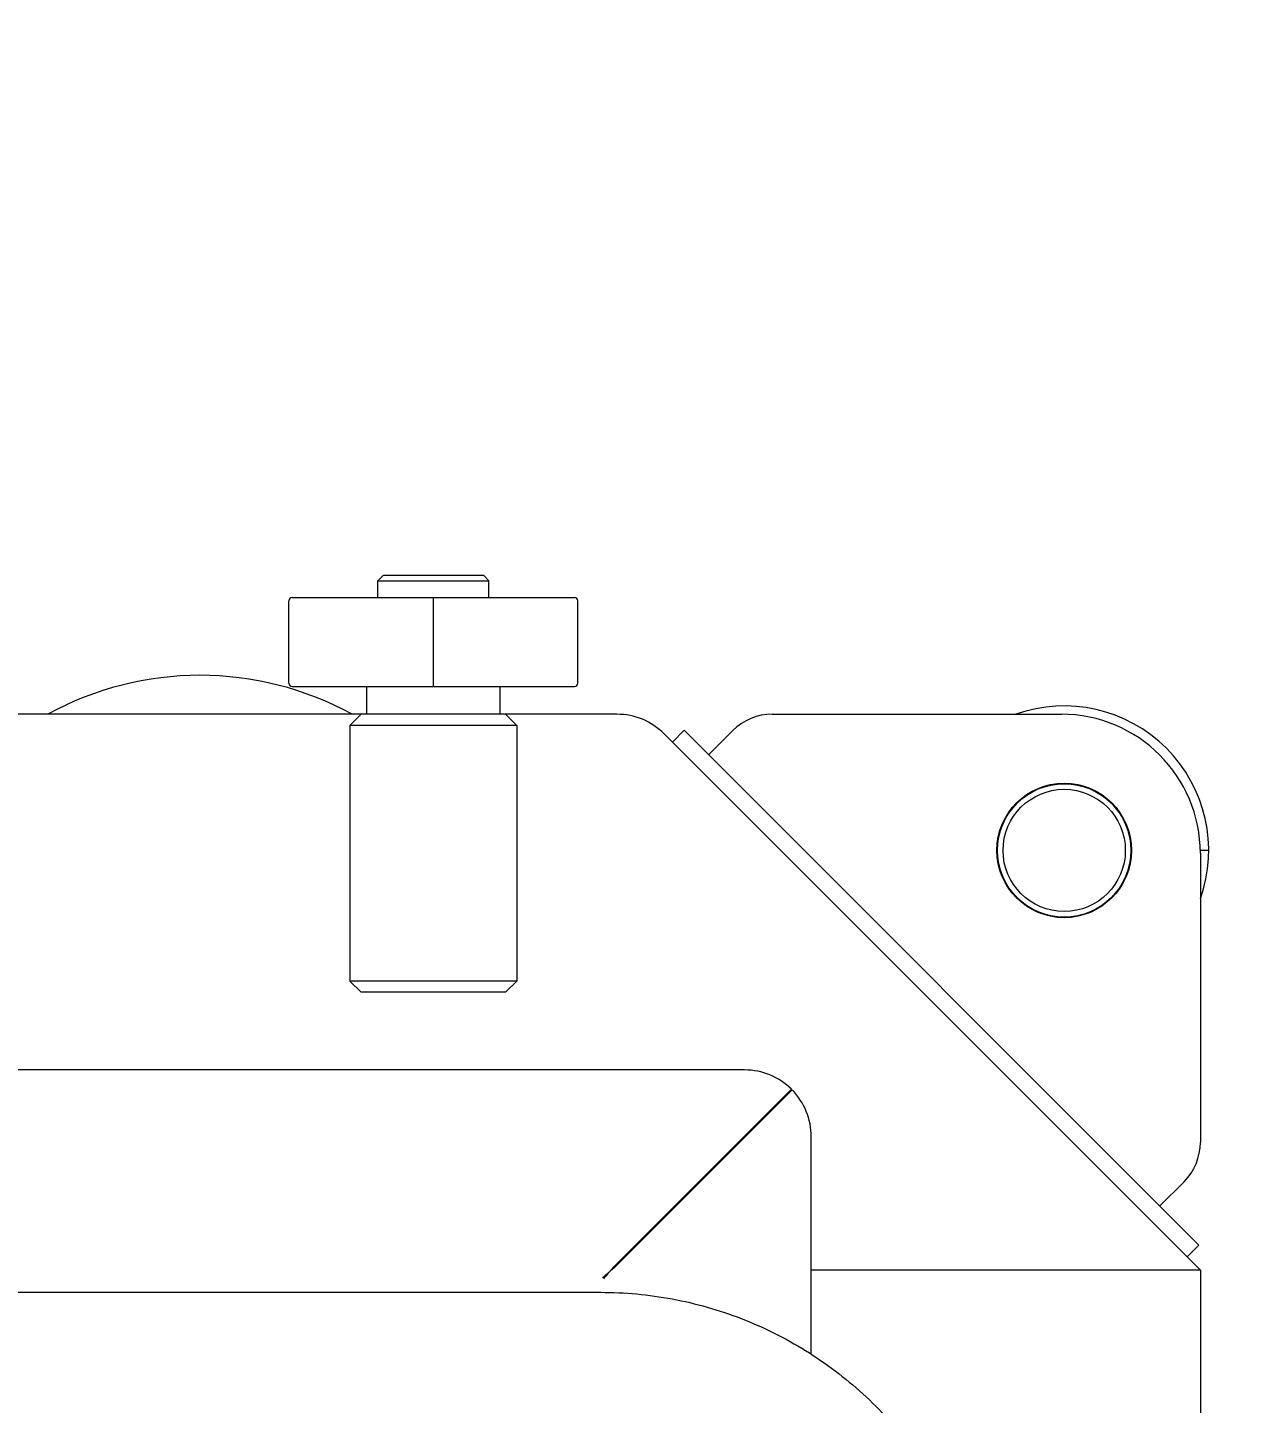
# Model space of a CAD drawing. Extents: x -5598 to 26293, y -3808 to 13850.
# Drawn here: x -1482.19 to -1471.26, y 2635.15 to 2647.53 of the extents above; entities that cross this region are included whole.
import ezdxf

# ---------------------------------------------------------------- set-up
doc = ezdxf.new("R2010")
doc.units = 0
doc.header["$LTSCALE"] = 100
doc.header["$MEASUREMENT"] = 0
doc.layers.add('AD', color=5, linetype='Continuous', lineweight=9)
doc.layers.add('AK', color=7, linetype='Continuous', lineweight=15)
for name, color, linetype, lineweight, true_color in [('MAKPA ELEKTRIK', 7, 'Continuous', 30, 0x93039a), ('MAKPA GAZ', 7, 'Continuous', 30, 0x046a38), ('MAKPA SIHHI', 7, 'Continuous', 30, 0x428a93)]:
    doc.layers.add(name, color=color, linetype=linetype, lineweight=lineweight, true_color=true_color)
doc.layers.add('OLCU DIS', color=7, linetype='Continuous')
doc.styles.add('MAKPA TESISAT', font='arial.ttf', dxfattribs={"height": 10})
doc.styles.add('olcu', font='romans.shx', dxfattribs={"width": 0.5})
doc.dimstyles.new('1-200', dxfattribs={"dimtxt": 40, "dimasz": 2, "dimexe": 0, "dimexo": 0, "dimgap": 10, "dimtad": 1, "dimdec": 4, "dimrnd": 0.1, "dimzin": 9, "dimdsep": 46, "dimtxsty": 'olcu', "dimblk1": 'SOL', "dimblk2": 'SAG', "dimsah": 1, "dimcen": 0, "dimse1": 1, "dimse2": 1, "dimclre": 13, "dimadec": 0, "dimazin": 0, "dimtfac": 1, "dimtdec": 4, "dimtix": 1, "dimtmove": 2, "dimatfit": 2, "dimldrblk": 'SOL', "dimfxl": 0, "dimtolj": 1, "dimarcsym": 0})
doc.dimstyles.new('MAKPA TESISAT DIM', dxfattribs={"dimscale": 0.7, "dimtxt": 12, "dimasz": 6, "dimexe": 4, "dimexo": 0, "dimgap": 8, "dimtad": 2, "dimtih": 1, "dimtoh": 1, "dimdec": 0, "dimrnd": 5, "dimzin": 0, "dimdsep": 46, "dimtxsty": 'MAKPA TESISAT', "dimblk1": 'OBLIQUE', "dimblk2": 'OBLIQUE', "dimsah": 1, "dimcen": 0, "dimdle": 3, "dimclrd": 256, "dimclre": 256, "dimclrt": 256, "dimadec": 0, "dimazin": 0, "dimtfac": 1, "dimtdec": 0, "dimtix": 1, "dimtofl": 0, "dimtmove": 2, "dimatfit": 3, "dimldrblk": 'OBLIQUE', "dimfxl": 0, "dimtvp": 7, "dimtolj": 1, "dimtzin": 0, "dimarcsym": 0})

# ---------------------------------------------------------------- blocks, each defined once
blk = doc.blocks.new('SOL')
at = {"color": 0}
for p, q in [((0, 30), (0, -6.962459165720928)), ((7.581908020783771, 0), (-6.967154622002339, 0))]:
    blk.add_line(p, q, dxfattribs=at)
blk.add_circle((0, 0), 3, dxfattribs=at)
blk = doc.blocks.new('SAG')
at = {"color": 0}
for p, q in [((0, -30), (0, 6.962459165720928)), ((7.581908020783771, 0), (-6.967154622002339, 0))]:
    blk.add_line(p, q, dxfattribs=at)
blk.add_circle((0, 0), 3, dxfattribs=at)
blk = doc.blocks.new('*D332')
at = {"layer": 'OLCU DIS', "color": 0, "lineweight": -2, "transparency": 16777216}
blk.add_line((21268, -934.9999999999671), (-2967.999999241584, -934.9999999999671), dxfattribs=at)
at = {"layer": 'OLCU DIS', "color": 0, "lineweight": -2, "transparency": 16777216, "xscale": 2, "yscale": 2, "zscale": 2, "rotation": 180}
blk.add_blockref('SAG', (-2969.999999241584, -934.9999999999671), dxfattribs=at)
at = {"layer": 'OLCU DIS', "color": 0, "lineweight": -2, "transparency": 16777216, "xscale": 2, "yscale": 2, "zscale": 2}
blk.add_blockref('SOL', (21270, -934.9999999999671), dxfattribs=at)
at = {"layer": 'OLCU DIS', "color": 0, "transparency": 16777216, "insert": (9295.637683253217, -904.9999999999671), "char_height": 40, "attachment_point": 5, "style": 'olcu'}
blk.add_mtext('\\A1;24240', dxfattribs=at)
blk = doc.blocks.new('OVEN TROLLEY')
at = {"layer": 'AD'}
for p, q in [((-8.1855e-12, -5.271159668650962), (-8.1855e-12, -7.572846326779086)), ((-1.050123701240861, -8.192975711927375), (-1.050123701240861, -5.652676472731402)), ((-0.2800329870042333, -5.62267293840409), (-1.020120166913784, -5.622672938404207)), ((-0.250029452677154, -8.192975711927375), (-0.250029452677154, -5.652676472731402)), ((-8.1855e-12, -6.272749515378335), (0.1000117810713164, -6.172737734287466)), ((0.1000117810713164, -6.172737734287466), (0.1000117810713164, -7.672914450347887)), ((0.1000117810713164, -6.172737734287466), (2.400282745695676, -6.172737734287466)), ((2.400282745695676, -6.172737734287466), (2.400282745695676, -7.672914450347887)), ((2.400282745695676, -6.172737734287466), (2.500294526763354, -6.272749515378335)), ((2.500294526763354, -6.272805857902881), (2.500294526763354, -7.572846326779086)), ((-1.200141372842153, -6.422767186968143), (-1.250147263387589, -6.472773077513577)), ((-1.200141372842153, -7.422884997690517), (-1.200141372842153, -6.422767186968143)), ((-1.050123701240861, -6.422767186968143), (-1.200141372842153, -6.422767186968143)), ((-8.1855e-12, -6.322755405923886), (-0.250029452677154, -6.322755405923772)), ((-1.250147263387589, -7.372879107145195), (-1.250147263387589, -6.472773077513577)), ((-0.2800329870042333, -6.922826092329387), (-1.020120166913784, -6.922826092329387)), ((-1.200141372842153, -7.422884997690517), (-1.250147263387589, -7.372879107145195)), ((-1.050123701240861, -7.422884997690517), (-1.200141372842153, -7.422884997690517)), ((-8.1855e-12, -7.522896778758196), (-0.250029452677154, -7.522896778758196)), ((-8.1855e-12, -7.572902669303629), (0.1000117810713164, -7.672914450347887)), ((0.1000117810713164, -7.672914450347887), (2.400282745695676, -7.672914450347887)), ((2.400282745695676, -7.672914450347887), (2.500294526763354, -7.572902669303629)), ((-0.2800329870042333, -8.222979246254567), (-1.020120166913784, -8.222979246254567))]:
    blk.add_line(p, q, dxfattribs=at)
for centre, radius, start, end in [((-1.020120166913784, -5.652676472731402), 0.030003534321195, 90, 180), ((-0.2800329870042333, -5.652676472731402), 0.030003534321195, 0, 90), ((2.500294526763354, -9.023073494818505), 2.850748213224147, 151.3112581274623, 208.6887418725377), ((-1.020120166913784, -8.192975711927375), 0.030003534321195, 180, 270), ((-0.2800329870042333, -8.19297571192726), 0.030003534321195, 270, 0)]:
    blk.add_arc(centre, radius, start, end, dxfattribs=at)
for points, start_tangent, end_tangent in [([(-1.020120166913784, -6.922826092329387, -68.87167695313734), (-1.02157709616813, -6.922826092329387, -68.87181980621499), (-1.023034025410652, -6.922826092329387, -68.87196265941763), (-1.023762490096032, -6.922826092329387, -68.87203408595644), (-1.024490954781412, -6.922826092329387, -68.87210551262028), (-1.024855187065895, -6.922826092329387, -68.87214122582718), (-1.025219419350376, -6.922826092329387, -68.8721769391591), (-1.025583651623492, -6.922826092329387, -68.87221265249103), (-1.025765767829394, -6.922826092329387, -68.87223050909446), (-1.025947884035756, -6.922826092329387, -68.87224836569791), (-1.02612306341416, -6.922826092329387, -68.87230125555318), (-1.026298242803932, -6.922826092329387, -68.87235414528342), (-1.02664860157165, -6.922826092329387, -68.87245992486892), (-1.026998960467607, -6.922826092329387, -68.87256570445443), (-1.027349319247149, -6.922826092329387, -68.87267148403993), (-1.028050036910824, -6.922826092329387, -68.87288304308592), (-1.028750754574957, -6.922826092329387, -68.87309460225691), (-1.029451472122218, -6.922826092329387, -68.87330616142792), (-1.030152189786349, -6.922826092329387, -68.8735177204739), (-1.030502548682306, -6.922826092329387, -68.8736235000594), (-1.030852907450025, -6.922826092329387, -68.8737292796449), (-1.031203266229567, -6.922826092329387, -68.87383505923039), (-1.031378445619338, -6.922826092329387, -68.87388794896064), (-1.031553625125525, -6.922826092329387, -68.87394083881588), (-1.03171519515672, -6.922826092329387, -68.87402674718562), (-1.031876765316154, -6.922826092329387, -68.87411265555536), (-1.032199905622745, -6.922826092329387, -68.87428447216982), (-1.032523045813376, -6.922826092329387, -68.87445628890929), (-1.032846186131789, -6.922826092329387, -68.87462810564875), (-1.033492466629013, -6.922826092329387, -68.87497173912767), (-1.034138747149881, -6.922826092329387, -68.87531537260661), (-1.034785027774887, -6.922826092329387, -68.87565900608556), (-1.035431308272563, -6.922826092329387, -68.87600263943948), (-1.035754448462739, -6.922826092329387, -68.87617445617893), (-1.036077588781149, -6.922826092329387, -68.8763462729184), (-1.036400729088199, -6.922826092329387, -68.87651808965788), (-1.036562299119395, -6.922826092329387, -68.8766039980276), (-1.03672386927883, -6.922826092329387, -68.87668990639732), (-1.036867994252588, -6.922826092329387, -68.87680787129322), (-1.037012119354584, -6.922826092329387, -68.87692583631414), (-1.03730036931438, -6.922826092329387, -68.87716176623093), (-1.037588619402409, -6.922826092329387, -68.87739769614772), (-1.037876869361752, -6.922826092329387, -68.87763362606452), (-1.038453369385933, -6.922826092329387, -68.8781054857731), (-1.039029869421937, -6.922826092329387, -68.87857734560669), (-1.039606369457942, -6.922826092329387, -68.87904920544028), (-1.040182869482122, -6.922826092329387, -68.87952106527386), (-1.040471119453284, -6.922826092329387, -68.87975699519068), (-1.040759369529494, -6.922826092329387, -68.87999292510747), (-1.041047619489289, -6.922826092329387, -68.88022885489924), (-1.041191744591285, -6.922826092329387, -68.88034681992015), (-1.041335869565499, -6.922826092329387, -68.88046478481604), (-1.041452018494055, -6.922826092329387, -68.88060618697277), (-1.041568167562217, -6.922826092329387, -68.88074758912947), (-1.041800465535742, -6.922826092329387, -68.88103039331793), (-1.042032763661154, -6.922826092329387, -68.88131319763139), (-1.04226506163468, -6.922826092329387, -68.88159600181983), (-1.042729657756807, -6.922826092329387, -68.8821616103217), (-1.043194253727504, -6.922826092329387, -68.8827272188236), (-1.043658849825987, -6.922826092329387, -68.88329282732548), (-1.044123445924924, -6.922826092329387, -68.88385843582738), (-1.044355743922094, -6.922826092329387, -68.88414124014082), (-1.044588041895621, -6.922826092329387, -68.88442404432925), (-1.044820340020577, -6.922826092329387, -68.88470684864272), (-1.044936488960954, -6.922826092329387, -68.88484825067442), (-1.045052638017748, -6.922826092329387, -68.88498965283114), (-1.045139109828596, -6.922826092329387, -68.88515092207815), (-1.045225581639442, -6.922826092329387, -68.88531219132516), (-1.045398525249765, -6.922826092329387, -68.88563472994419), (-1.045571468999694, -6.922826092329387, -68.88595726843822), (-1.045744412621843, -6.922826092329387, -68.88627980705722), (-1.04609029987705, -6.922826092329387, -68.88692488404524), (-1.046436187237304, -6.922826092329387, -68.88756996115829), (-1.046782074480687, -6.922826092329387, -68.88821503827131), (-1.047127961852766, -6.922826092329387, -68.88886011538436), (-1.047300905474457, -6.922826092329387, -68.88918265387835), (-1.047473849096604, -6.922826092329387, -68.88950519249741), (-1.047646792718295, -6.922826092329387, -68.8898277309914), (-1.047733264517773, -6.922826092329387, -68.88998900023842), (-1.047819736351812, -6.922826092329387, -68.89015026948543), (-1.047873237399471, -6.922826092329387, -68.89032526322414), (-1.047926738330714, -6.922826092329387, -68.89050025696284), (-1.048033740181381, -6.922826092329387, -68.89085024444026), (-1.048140742160285, -6.922826092329387, -68.89120023191765), (-1.048247744011403, -6.922826092329387, -68.89155021927007), (-1.048461747829604, -6.922826092329387, -68.89225019422489), (-1.048675751554583, -6.922826092329387, -68.89295016905471), (-1.04888975538415, -6.922826092329387, -68.89365014400954), (-1.049103759225544, -6.922826092329387, -68.89435011883937), (-1.04921076107621, -6.922826092329387, -68.89470010631678), (-1.049317763055114, -6.922826092329387, -68.89505009379418), (-1.049424764906234, -6.922826092329387, -68.89540008114658), (-1.049478265837477, -6.922826092329387, -68.89557507488529), (-1.049531766756899, -6.922826092329387, -68.895750068624), (-1.049550264697699, -6.922826092329387, -68.89593539420477), (-1.049568762743092, -6.922826092329387, -68.89612071991057), (-1.049605758612869, -6.922826092329387, -68.89649137119709), (-1.049642754470369, -6.922826092329387, -68.89686202235862), (-1.049679750445193, -6.922826092329387, -68.89723267364518), (-1.049753742277059, -6.922826092329387, -68.89797397621827), (-1.049827734004793, -6.922826092329387, -68.89871527866636), (-1.049975717681262, -6.922826092329387, -68.90019788368751), (-1.050123701240861, -6.922826092329387, -68.90168048870868)], (-0.0372929954, -1e-16, -0.0036566102), (-0.0037879345, 0, -0.0379502177)), ([(-0.250029452677154, -6.922826092329387, -68.90168048745853), (-0.2501723058835523, -6.922826092329387, -68.90022355821189), (-0.2503151590899506, -6.922826092329387, -68.89876662896525), (-0.2503865856174343, -6.922826092329387, -68.8980381642794), (-0.2504580121567415, -6.922826092329387, -68.8973096997186), (-0.250493725490287, -6.922826092329387, -68.89694546731317), (-0.2505294388238326, -6.922826092329387, -68.89658123503278), (-0.2505651520295942, -6.922826092329387, -68.89621700275237), (-0.2505830087661707, -6.922826092329387, -68.89603488654966), (-0.2506008653631397, -6.922826092329387, -68.89585277034693), (-0.2506537550907524, -6.922826092329387, -68.89567759096137), (-0.2507066449466038, -6.922826092329387, -68.89550241157579), (-0.2508124245409817, -6.922826092329387, -68.89515205280465), (-0.250918204123991, -6.922826092329387, -68.89480169390848), (-0.2510239835792163, -6.922826092329387, -68.8944513351373), (-0.2512355427452348, -6.922826092329387, -68.89375061746999), (-0.2514471019230768, -6.922826092329387, -68.89304989980268), (-0.2516586609613114, -6.922826092329387, -68.89234918226036), (-0.2518702201391534, -6.922826092329387, -68.89164846459306), (-0.2519759997221627, -6.922826092329387, -68.89129810582189), (-0.2520817793056267, -6.922826092329387, -68.89094774692573), (-0.2521875587603972, -6.922826092329387, -68.89059738815459), (-0.2522404486162486, -6.922826092329387, -68.89042220876898), (-0.2522933383670534, -6.922826092329387, -68.89024702925842), (-0.2523792467277417, -6.922826092329387, -68.89008545922597), (-0.25246515508843, -6.922826092329387, -68.88992388906853), (-0.2526369718216301, -6.922826092329387, -68.88960074875364), (-0.2528087885780224, -6.922826092329387, -68.88927760856375), (-0.2529806052998538, -6.922826092329387, -68.88895446824883), (-0.2533242387894461, -6.922826092329387, -68.88830818774403), (-0.253667872139431, -6.922826092329387, -68.88766190723925), (-0.2540115056171999, -6.922826092329387, -68.88701562673445), (-0.2543551390954235, -6.922826092329387, -68.88636934610464), (-0.2545269558518157, -6.922826092329387, -68.88604620591475), (-0.2546987725736471, -6.922826092329387, -68.88572306559985), (-0.2548705893300394, -6.922826092329387, -68.88539992540996), (-0.2549564976907277, -6.922826092329387, -68.88523835525251), (-0.2550424060632395, -6.922826092329387, -68.88507678509504), (-0.2551603709543997, -6.922826092329387, -68.8849326601176), (-0.2552783358573833, -6.922826092329387, -68.88478853501509), (-0.2555142657679426, -6.922826092329387, -68.88450028506017), (-0.2557501956898704, -6.922826092329387, -68.88421203510524), (-0.2559861256004297, -6.922826092329387, -68.8839237850253), (-0.2564579854333715, -6.922826092329387, -68.88334728499042), (-0.2569298452663133, -6.922826092329387, -68.88277078495555), (-0.2574017049710164, -6.922826092329387, -68.88219428492067), (-0.257873564815327, -6.922826092329387, -68.88161778488579), (-0.2581094947372549, -6.922826092329387, -68.88132953493087), (-0.2583454246478141, -6.922826092329387, -68.88104128485094), (-0.2585813545701967, -6.922826092329387, -68.88075303489599), (-0.2586993194499882, -6.922826092329387, -68.88060890991852), (-0.2588172844807559, -6.922826092329387, -68.88046478481604), (-0.2589586866401987, -6.922826092329387, -68.88034863588408), (-0.2591000886595793, -6.922826092329387, -68.88023248682705), (-0.2593828929784649, -6.922826092329387, -68.88000018883811), (-0.2596656971809352, -6.922826092329387, -68.87976789072414), (-0.2599485014879974, -6.922826092329387, -68.87953559273515), (-0.2605141099857064, -6.922826092329387, -68.87907099663221), (-0.2610797184834155, -6.922826092329387, -68.87860640065428), (-0.2616453269924932, -6.922826092329387, -68.87814180455135), (-0.2622109354902022, -6.922826092329387, -68.87767720844839), (-0.2624937396926725, -6.922826092329387, -68.87744491045942), (-0.2627765439997347, -6.922826092329387, -68.87721261247046), (-0.2630593481785581, -6.922826092329387, -68.87698031435647), (-0.2632007503380009, -6.922826092329387, -68.8768641654245), (-0.2633421524974437, -6.922826092329387, -68.8767480163675), (-0.2635034217346401, -6.922826092329387, -68.87666154455641), (-0.26366469098366, -6.922826092329387, -68.87657507274528), (-0.2639872294816996, -6.922826092329387, -68.8764021291231), (-0.2643097680956998, -6.922826092329387, -68.87622918537586), (-0.2646323065937395, -6.922826092329387, -68.87605624175364), (-0.265277383717148, -6.922826092329387, -68.87571035450922), (-0.2659224608296427, -6.922826092329387, -68.8753644671398), (-0.2665675379298591, -6.922826092329387, -68.87501857989537), (-0.267212614914115, -6.922826092329387, -68.87467269265093), (-0.267535153551762, -6.922826092329387, -68.87449974890372), (-0.2678576920379783, -6.922826092329387, -68.87432680528151), (-0.2681802305355632, -6.922826092329387, -68.87415386165932), (-0.2683414999009983, -6.922826092329387, -68.87406738984821), (-0.2685027691500181, -6.922826092329387, -68.87398091803709), (-0.268677762880543, -6.922826092329387, -68.87392741698484), (-0.26885275663426, -6.922826092329387, -68.8738739160576), (-0.2692027439793492, -6.922826092329387, -68.87376691420313), (-0.269552731463591, -6.922826092329387, -68.87365991234866), (-0.2699027189250955, -6.922826092329387, -68.87355291036914), (-0.27060269376625, -6.922826092329387, -68.87333890653518), (-0.2713026687233651, -6.922826092329387, -68.87312490282622), (-0.2720026435526961, -6.922826092329387, -68.87291089899226), (-0.2727026184984425, -6.922826092329387, -68.87269689515828), (-0.2730526058667237, -6.922826092329387, -68.8725898933038), (-0.2734025933277735, -6.922826092329387, -68.87248289144932), (-0.2737525808124701, -6.922826092329387, -68.87237588946978), (-0.273927574542995, -6.922826092329387, -68.8723223885426), (-0.2741025682853433, -6.922826092329387, -68.87226888761535), (-0.2742878938756803, -6.922826092329387, -68.87225038968634), (-0.2744732194428252, -6.922826092329387, -68.87223189163232), (-0.2748438707399146, -6.922826092329387, -68.87219489577434), (-0.2752145220138118, -6.922826092329387, -68.87215789991636), (-0.2755851733113559, -6.922826092329387, -68.87212090393335), (-0.2763264757427351, -6.922826092329387, -68.87204691221734), (-0.2770677783373685, -6.922826092329387, -68.87197292037634), (-0.2785503833633811, -6.922826092329387, -68.87182493669431), (-0.2800329883662016, -6.922826092329387, -68.87167695313734)], (-0.0036566102, 0, 0.0372929954), (-0.0379502177, -1e-16, 0.0037879345))]:
    blk.add_spline(points, degree=3, dxfattribs=dict(at, start_tangent=start_tangent, end_tangent=end_tangent))
at = {"layer": 'AK'}
for p, q in [((1.225144318110777, 0.0231241529457975), (1.225144318110777, -0.0231241529459112)), ((0.1439509397291658, -4.666494286351281), (4.776046002566545, -0.0343992234788857)), ((0.1757566348337605, -4.846845617180179), (5.000589053534441, -0.0220131984563068)), ((1.250147263383495, -0.021881148533339), (3.85213991261935, -0.021881148533339)), ((4.882124515533178, -0.1404777364455185), (4.776046002566545, -0.0343992234788857)), ((5.000589053534441, -0.0220131984563068), (5.000589053534441, -3.522425535938281)), ((5.000589053534441, -0.0220131984563068), (47.1979737024461, -0.0220131984561931)), ((4.205734955628031, -0.1683450108743045), (4.423917585463641, -0.3865276407334477)), ((1.225144318110777, -0.6419541911805027), (1.225144318110777, -0.6469547802232684)), ((-8.1855e-12, -3.874021061265466), (-8.1855e-12, -1.272028411913197)), ((5.758446591991287, -3.522425535938281), (3.800447680688193, -3.522425535938281)), ((3.372612412044873, -3.701732854626583), (4.97058551921873, -5.299705961684253)), ((3.379684312854806, -3.694660953723313), (4.977657420005472, -5.292634060874203)), ((3.200376994259386, -4.122496222343784), (3.200376994259386, -12.34222436201526)), ((0.3646464922035193, -4.445798733981746), (0.1464638623560859, -4.227616104146022)), ((0.2500294526726066, -4.772572799318027), (0.1439509397291658, -4.666494286351281)), ((5.000589053534441, -5.319619633315597), (5.000589053534441, -5.325207506690617)), ((5.200612615669339, -14.9173121060594), (5.200612615669339, -5.416554677847329)), ((-8.1855e-12, -7.572902669303629), (-7.7307e-12, -74.59823857072041))]:
    blk.add_line(p, q, dxfattribs=at)
for radius in [0.6050712754774327, 0.6000706864239002, 0.5500647958885753]:
    blk.add_circle((1.225144318110777, -1.247025466652073), radius, dxfattribs=at)
for centre, radius, start, end in [((1.225144318110777, -1.247025466652073), 1.300153153918446, 70.45302855977904, 199.546971439065), ((1.250147263383495, -1.272028411913197), 1.250147263383124, 90, 180), ((3.852139912618895, -0.5219400538712762), 0.5000589053532501, 44.99999999947031, 90), ((3.800447680688193, -4.122496222343671), 0.6000706864239002, 90, 134.5225296443298), ((3.800447680688193, -4.122496222343671), 0.6000706864239002, 135.4774703556609, 180), ((0.5000589053647673, -3.874021061265466), 0.5000589053532501, 180, 224.9999999994703), ((0.6000706864206224, -5.271159668650962), 0.6000706864239002, 135.0000000005296, 180)]:
    blk.add_arc(centre, radius, start, end, dxfattribs=at)
for points, start_tangent, end_tangent in [([(1.225144318110777, 0.0531276872729905, -73.05216940189051), (1.225144318110777, 0.0529848340781882, -73.05071247264387), (1.225144318110777, 0.0528419809998013, -73.04925554339722), (1.225144318110777, 0.0527705543324828, -73.04852707871137), (1.225144318110777, 0.0526991277816933, -73.04779861415058), (1.225144318110777, 0.052663414448034, -73.04743438174516), (1.225144318110777, 0.0526277012540959, -73.04707014946473), (1.225144318110777, 0.0525919879205503, -73.04670591718433), (1.225144318110777, 0.0525741313235813, -73.04652380098163), (1.225144318110777, 0.0525562745867774, -73.04634168477894), (1.225144318110777, 0.0525033848475687, -73.04616650539333), (1.225144318110777, 0.0524504949920584, -73.04599132600775), (1.225144318110777, 0.0523447155369468, -73.04564096723662), (1.225144318110777, 0.0522389359655335, -73.04529060834044), (1.225144318110777, 0.0521331563708145, -73.04494024956931), (1.225144318110777, 0.0519215972046823, -73.044239531902), (1.225144318110777, 0.0517100381548517, -73.04353881423465), (1.225144318110777, 0.0514984789886057, -73.04283809669235), (1.225144318110777, 0.0512869198224735, -73.04213737902505), (1.225144318110777, 0.0511811403673619, -73.04178702025388), (1.225144318110777, 0.0510753607493371, -73.04143666135772), (1.225144318110777, 0.0509695811779238, -73.04108630258655), (1.225144318110777, 0.0509166913222998, -73.04091112320098), (1.225144318110777, 0.0508638016065106, -73.04073594369041), (1.225144318110777, 0.0507778932224028, -73.04057437365795), (1.225144318110777, 0.0506919848617145, -73.0404128035005), (1.225144318110777, 0.0505201681166909, -73.0400896631856), (1.225144318110777, 0.0503483513952006, -73.0397665229957), (1.225144318110777, 0.0501765346270986, -73.0394433826808), (1.225144318110777, 0.0498329012771137, -73.03879710217602), (1.225144318110777, 0.0494892678107135, -73.0381508216712), (1.225144318110777, 0.0491456343210075, -73.03750454116641), (1.225144318110777, 0.0488020008313015, -73.03685826053662), (1.225144318110777, 0.0486301841096975, -73.03653512034674), (1.225144318110777, 0.0484583674813166, -73.03621198003181), (1.225144318110777, 0.0482865507597126, -73.03588883984193), (1.225144318110777, 0.0482006423990242, -73.03572726968449), (1.225144318110777, 0.0481147340149164, -73.03556569952704), (1.225144318110777, 0.0479967689956311, -73.03542157454955), (1.225144318110777, 0.0478788040927611, -73.03527744944708), (1.225144318110777, 0.0476428741706059, -73.03498919949214), (1.225144318110777, 0.0474069442716427, -73.03470094953724), (1.225144318110777, 0.0471710143494875, -73.03441269945726), (1.225144318110777, 0.0466991545050632, -73.03383619942238), (1.225144318110777, 0.0462272948003602, -73.03325969938753), (1.225144318110777, 0.0457554349559359, -73.03268319935266), (1.225144318110777, 0.0452835751348175, -73.03210669931778), (1.225144318110777, 0.0450476452126623, -73.03181844936283), (1.225144318110777, 0.0448117153136991, -73.0315301992829), (1.225144318110777, 0.0445757853915438, -73.03124194932795), (1.225144318110777, 0.0444578204885602, -73.03109782435052), (1.225144318110777, 0.0443398554692749, -73.03095369924802), (1.225144318110777, 0.0441984534379572, -73.03083755031605), (1.225144318110777, 0.0440570512669183, -73.03072140125904), (1.225144318110777, 0.0437742470880949, -73.03048910327009), (1.225144318110777, 0.0434914427926287, -73.0302568051561), (1.225144318110777, 0.0432086385902721, -73.03002450716714), (1.225144318110777, 0.0426430300926768, -73.02955991106418), (1.225144318110777, 0.0420774215949678, -73.02909531508627), (1.225144318110777, 0.0415118130972587, -73.02863071898332), (1.225144318110777, 0.0409462045761302, -73.02816612288038), (1.225144318110777, 0.0406634002806641, -73.0279338248914), (1.225144318110777, 0.0403805960784212, -73.02770152690243), (1.225144318110777, 0.040097791782955, -73.02746922878845), (1.225144318110777, 0.0399563896120299, -73.02735307985645), (1.225144318110777, 0.0398149875807121, -73.02723693079949), (1.225144318110777, 0.0396537183202099, -73.02715045898837), (1.225144318110777, 0.0394924489664845, -73.02706398717727), (1.225144318110777, 0.0391699104686723, -73.02689104355505), (1.225144318110777, 0.0388473719707463, -73.02671809980782), (1.225144318110777, 0.038524833356405, -73.02654515618563), (1.225144318110777, 0.0378797562443651, -73.0261992689412), (1.225144318110777, 0.0372346792487406, -73.02585338157176), (1.225144318110777, 0.0365896021364733, -73.02550749432736), (1.225144318110777, 0.0359445250244335, -73.02516160708294), (1.225144318110777, 0.0356219865498133, -73.0249886633357), (1.225144318110777, 0.0352994479121662, -73.02481571971349), (1.225144318110777, 0.034976909414354, -73.0246427760913), (1.225144318110777, 0.0348156401771576, -73.02455630428018), (1.225144318110777, 0.0346543708001264, -73.02446983246908), (1.225144318110777, 0.0344793771741934, -73.02441633141682), (1.225144318110777, 0.0343043834552646, -73.02436283048958), (1.225144318110777, 0.0339543959707953, -73.02425582863509), (1.225144318110777, 0.0336044085095182, -73.0241488267806), (1.225144318110777, 0.0332544211414643, -73.02404182480112), (1.225144318110777, 0.0325544461957179, -73.02382782096716), (1.225144318110777, 0.0318544713663869, -73.02361381725821), (1.225144318110777, 0.0311544963973347, -73.02339981342423), (1.225144318110777, 0.0304545215680037, -73.02318580959026), (1.225144318110777, 0.0301045341068402, -73.02307880773577), (1.225144318110777, 0.0297545466222573, -73.02297180588128), (1.225144318110777, 0.0294045591377881, -73.0228648039018), (1.225144318110777, 0.0292295655119688, -73.02281130297456), (1.225144318110777, 0.02905457179304, -73.0227578020473), (1.225144318110777, 0.0288692460744642, -73.0227393041183), (1.225144318110777, 0.0286839204957232, -73.02272080606431), (1.225144318110777, 0.0283132692217123, -73.0226838102063), (1.225144318110777, 0.0279426179243956, -73.02264681434832), (1.225144318110777, 0.0275719667668, -73.0226098183653), (1.225144318110777, 0.026830664195586, -73.02253582664933), (1.225144318110777, 0.0260893617407874, -73.02246183480831), (1.225144318110777, 0.0246067567145474, -73.02231385112631), (1.225144318110777, 0.0231241516885348, -73.02216586756931)], (0, -0.0036566102, 0.0372929954), (1e-16, -0.0379502177, 0.0037879345)), ([(5.200612615669339, -5.416554677847329), (5.215544662744378, -5.093588937737536), (5.260213417214345, -4.773378572345222), (5.334237826165008, -4.458655373600777), (5.436986342995623, -4.152104553871367), (5.567582450927147, -3.856341322383286), (5.724911935351428, -3.573889164940962), (5.907632629879572, -3.307157748949291), (6.114185615935183, -3.058422836766111), (6.342808725374197, -2.829806533234658), (6.591551456860088, -2.623259353253502), (6.858291597877723, -2.440543560416017), (7.140753503997075, -2.283218013460326), (7.436527179196672, -2.152625069033774), (7.743089310491087, -2.049878877622512), (8.057824232525945, -1.975856118195224), (8.378046834356155, -1.93118831472236), (8.701024953151318, -1.916256584587926)], (-7.8e-15, 4.3965935156), (4.3965935156, 7.8e-15)), ([(4.97058551921873, -5.299705961684253), (5.007107635393368, -5.330758331797597), (5.018302534873328, -5.340335600462251)], (0.0382254135000001, -0.0324336828999999), (0.0380563159000001, -0.0326320898999999)), ([(4.977657420005472, -5.292634060874203), (5.008709790014106, -5.329156177083519), (5.018287058806888, -5.340351076528918)], (0.0324336829000001, -0.0382254134999999), (0.0326320899000001, -0.0380563159)), ([(5.018287058806888, -5.340351076528918), (5.039762037728451, -5.365230615145947), (5.070814407864872, -5.400412369321543)], (0.0415462978000001, -0.0484522762999999), (0.0426366733000001, -0.0474954217999999)), ([(5.018302534873328, -5.340335600462251), (5.043182073490697, -5.361810579535131), (5.078363827537942, -5.392862949531944)], (0.0484522763000001, -0.0415462977999999), (0.0474954218000001, -0.0426366732999999))]:
    blk.add_spline(points, degree=3, dxfattribs=dict(at, start_tangent=start_tangent, end_tangent=end_tangent))
blk = doc.blocks.new('_OBLIQUE')
at = {"color": 0, "linetype": 'ByBlock', "lineweight": -2}
blk.add_line((-0.5, -0.5), (0.5, 0.5), dxfattribs=at)
blk = doc.blocks.new('*D989')
at = {"layer": 'MAKPA SIHHI', "lineweight": -2, "transparency": 16777216}
for p, q in [((-1569.994718938957, 2627.900000000002), (-1569.994718938957, 2807.86617561002)), ((-1405, 2805.76617561002), (-1572.794718938957, 2805.76617561002)), ((-1409.999999999832, 2630.000000000002), (-1572.794718938957, 2630.000000000002))]:
    blk.add_line(p, q, dxfattribs=at)
at = {"layer": 'MAKPA SIHHI', "lineweight": -2, "transparency": 16777216, "xscale": 4.199999999999998, "yscale": 4.199999999999998, "zscale": 4.199999999999998}
for p, rotation in [((-1569.994718938957, 2805.76617561002), 90), ((-1569.994718938957, 2630.000000000002), 270)]:
    blk.add_blockref('_OBLIQUE', p, dxfattribs=dict(at, rotation=rotation))
at = {"layer": 'MAKPA SIHHI', "transparency": 16777216, "insert": (-1586.208634355055, 2717.88308780501), "char_height": 10, "attachment_point": 5, "style": 'MAKPA TESISAT'}
blk.add_mtext('\\A1;175', dxfattribs=at)
blk = doc.blocks.new('*D763')
at = {"layer": 'MAKPA GAZ', "lineweight": -2, "transparency": 16777216}
for p, q in [((-1531.608366431665, 2627.900000000002), (-1531.608366431665, 2781.98364242462)), ((-1410.138956246413, 2779.88364242462), (-1534.408366431665, 2779.88364242462)), ((-1409.999999999832, 2630.000000000002), (-1534.408366431665, 2630.000000000002))]:
    blk.add_line(p, q, dxfattribs=at)
at = {"layer": 'MAKPA GAZ', "lineweight": -2, "transparency": 16777216, "xscale": 4.199999999999998, "yscale": 4.199999999999998, "zscale": 4.199999999999998}
for p, rotation in [((-1531.608366431665, 2779.88364242462), 90), ((-1531.608366431665, 2630.000000000002), 270)]:
    blk.add_blockref('_OBLIQUE', p, dxfattribs=dict(at, rotation=rotation))
at = {"layer": 'MAKPA GAZ', "transparency": 16777216, "insert": (-1547.767711588555, 2704.94182121231), "char_height": 10, "attachment_point": 5, "style": 'MAKPA TESISAT'}
blk.add_mtext('\\A1;150', dxfattribs=at)
blk = doc.blocks.new('*D1041')
at = {"layer": 'MAKPA ELEKTRIK', "lineweight": -2, "transparency": 16777216}
for p, q in [((-1540.064404935052, 2712.100000000039), (-1540.064404935052, 2627.9)), ((-1409.999999999844, 2710.000000000038), (-1542.864404935052, 2710.000000000038)), ((-1409.999999999832, 2630), (-1542.864404935052, 2630))]:
    blk.add_line(p, q, dxfattribs=at)
at = {"layer": 'MAKPA ELEKTRIK', "lineweight": -2, "transparency": 16777216, "xscale": 4.199999999999998, "yscale": 4.199999999999998, "zscale": 4.199999999999998}
for p, rotation in [((-1540.064404935052, 2710.000000000038), 90), ((-1540.064404935052, 2630), 270)]:
    blk.add_blockref('_OBLIQUE', p, dxfattribs=dict(at, rotation=rotation))
at = {"layer": 'MAKPA ELEKTRIK', "transparency": 16777216, "insert": (-1552.816519532597, 2670.000000000019), "char_height": 10, "attachment_point": 5, "style": 'MAKPA TESISAT'}
blk.add_mtext('\\A1;80', dxfattribs=at)

msp = doc.modelspace()

# ---------------------------------------------------------------- block references
at = {"layer": 'AK', "rotation": 270}
msp.add_blockref('OVEN TROLLEY', (-1471.616961203865, 2641.352691114961), dxfattribs=at)

# ---------------------------------------------------------------- dimensions: what is measured, and where the dimension line sits
at = {"layer": 'MAKPA ELEKTRIK'}
dim = msp.add_linear_dim(base=(-1540.064404935052, 2630), p1=(-1409.999999999844, 2710.000000000038), p2=(-1409.999999999832, 2630), angle=90, dimstyle='MAKPA TESISAT DIM', override={"dimfxl": 0}, dxfattribs=at)
dim.commit()
dim.dimension.update_dxf_attribs({"geometry": '*D1041', "text_midpoint": (-1552.816519532597, 2670.000000000019)})
at = {"layer": 'MAKPA GAZ'}
dim = msp.add_linear_dim(base=(-1531.608366431665, 2779.88364242462), p1=(-1409.999999999832, 2630.000000000002), p2=(-1410.138956246413, 2779.88364242462), angle=90, dimstyle='MAKPA TESISAT DIM', override={"dimfxl": 0}, dxfattribs=at)
dim.commit()
dim.dimension.update_dxf_attribs({"geometry": '*D763', "text_midpoint": (-1547.767711588555, 2704.94182121231)})
at = {"layer": 'MAKPA SIHHI'}
dim = msp.add_linear_dim(base=(-1569.994718938957, 2805.76617561002), p1=(-1409.999999999832, 2630.000000000002), p2=(-1405, 2805.76617561002), angle=90, dimstyle='MAKPA TESISAT DIM', override={"dimfxl": 0}, dxfattribs=at)
dim.commit()
dim.dimension.update_dxf_attribs({"geometry": '*D989', "text_midpoint": (-1586.208634355055, 2717.88308780501)})
at = {"layer": 'OLCU DIS', "color": 7}
dim = msp.add_linear_dim(base=(-2969.999999241584, -934.9999999999671), p1=(21270, -634.9999999999673), p2=(-2969.999999241583, 7534.999999997421), dimstyle='1-200', dxfattribs=at)
dim.commit()
dim.dimension.update_dxf_attribs({"geometry": '*D332', "text_midpoint": (9295.637683253217, -904.9999999999671), "dimtype": 160})

doc.saveas('drawing.dxf')
